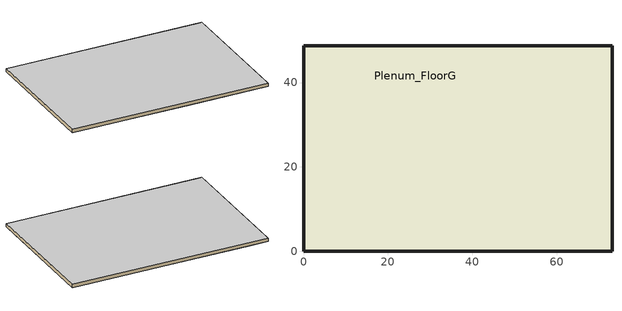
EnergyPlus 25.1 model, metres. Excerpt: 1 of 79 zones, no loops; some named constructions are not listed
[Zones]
Plenum_FloorG
 floor to Break_FloorG (IntFloor_Plenum): 48.15,34.33 48.15,27.75 39.41,27.75 39.41,34.33 z2.74
 floor to Conference_FloorG (IntFloor_Plenum): 58.37,48.74 58.37,42.95 45.69,42.95 45.69,48.74 z2.74
 floor to Core_Enclosed_Office_FloorG (IntFloor_Plenum): 56.87,32.83 56.87,12.66 39.41,12.66 39.41,27.75 48.15,27.75 48.15,32.83 z2.74
 floor to Corridor_E_FloorG (IntFloor_Plenum): 58.37,34.33 58.37,11.16 39.41,11.16 39.41,12.66 56.87,12.66 56.87,32.83 48.15,32.83 48.15,34.33 z2.74
 floor to Corridor_W_FloorG (IntFloor_Plenum): 36.67,34.33 36.67,32.83 17.19,32.83 17.19,12.66 36.67,12.66 36.67,11.16 15.68,11.16 15.68,34.33 z2.74
 floor to FoodPrep_FloorG (IntFloor_Plenum): 73.11,5.91 73.11,0 58.37,0 58.37,5.91 z2.74
 floor to Lobby_FloorG (IntFloor_Plenum): 39.41,34.33 39.41,11.16 36.67,11.16 36.67,34.33 z2.74
 floor to Lobby_S_FloorG (IntFloor_Plenum): 43.67,11.16 43.67,0 15.68,0 15.68,11.16 z2.74
 floor to Locker_FloorG (IntFloor_Plenum): 58.37,11.16 58.37,0 43.67,0 43.67,11.16 z2.74
 floor to Mech_Elec_FloorG (IntFloor_Plenum): 26.55,27.75 26.55,17.15 19.11,17.15 19.11,27.75 z2.74
 floor to Perimeter_Enclosed_Office_NE_FloorG (IntFloor_Plenum): 73.11,48.74 73.11,42.95 58.37,42.95 58.37,48.74 z2.74
 floor to Perimeter_Enclosed_Office_NW_FloorG (IntFloor_Plenum): 7.29,48.74 7.29,34.33 0,34.33 0,48.74 z2.74
 floor to Perimeter_Open_Office_E_FloorG (IntFloor_Plenum): 73.11,42.95 73.11,5.91 58.37,5.91 58.37,42.95 z2.74
 floor to Perimeter_Open_Office_N_FloorG (IntFloor_Plenum): 45.69,48.74 45.69,42.95 58.37,42.95 58.37,34.33 7.29,34.33 7.29,48.74 z2.74
 floor to Perimeter_Open_Office_W_FloorG (IntFloor_Plenum): 15.68,34.33 15.68,0 0,0 0,34.33 z2.74
 floor to Restroom_FloorG (IntFloor_Plenum): 36.67,27.75 36.67,17.15 26.55,17.15 26.55,27.75 z2.74
 floor to Server_Room_FloorG (IntFloor_Plenum): 19.11,32.83 19.11,12.66 17.19,12.66 17.19,32.83 z2.74
 floor to Stair_Elevator_FloorG (IntFloor_Plenum): 36.67,17.15 36.67,12.66 19.11,12.66 19.11,17.15 z2.74
 floor to Storage_FloorG (IntFloor_Plenum): 36.67,32.83 36.67,27.75 19.11,27.75 19.11,32.83 z2.74
 wall outside (ExtWall_MetalFramed_NonRes): 73.11,0 73.11,48.74 0,48.74 0,0 73.11,0 z2.74:3.96
 ceiling adiabatic (IntFloor): 73.11,0 73.11,48.74 0,48.74 0,0 z3.96
[Material] Thermal Absorptance=0.9; Solar Absorptance=0.7; Visible Absorptance=0.8
Name | Roughness | Thickness {m} | Conductivity {W/m-K} | Density {kg/m3} | Specific Heat {J/kg-K}
Concrete - 140 lb/ft3 - 4 in. | MediumRough | 0.1016 | 1.9514 | 2239.06 | 921.096
Carpet - 3/4 in. | Smooth | 0.01905 | 0.0455183 | 288.332 | 1381.644
Metal Deck - 1/16 in. | MediumRough | 0.0015875 | 45.3452 | 7820.53 | 502.416
[Construction]
IntFloor Reversed: Carpet - 3/4 in., Concrete - 140 lb/ft3 - 4 in., Metal Deck - 1/16 in.
[Schedule:Day:Hourly]
MeetingAreaPeopleActivityLevelWD; MeetingAreaPeopleActivityLevelSat; MeetingAreaPeopleActivityLevelSun: Activity Level, 117.2, 117.2, 117.2, 117.2, 117.2, 117.2, 117.2, 117.2, 117.2, 117.2, 117.2, 117.2, 117.2, 117.2, 117.2, 117.2, 117.2, 117.2, 117.2, 117.2, 117.2, 117.2, 117.2, 117.2
FunctionalAreaPeopleActivityLevelWD; FunctionalAreaPeopleActivityLevelSat; FunctionalAreaPeopleActivityLevelSun: Activity Level, 131.9, 131.9, 131.9, 131.9, 131.9, 131.9, 131.9, 131.9, 131.9, 131.9, 131.9, 131.9, 131.9, 131.9, 131.9, 131.9, 131.9, 131.9, 131.9, 131.9, 131.9, 131.9, 131.9, 131.9
CommonAreaPeopleActivityLevelWD; CommonAreaPeopleActivityLevelSat; CommonAreaPeopleActivityLevelSun: Activity Level, 146.5, 146.5, 146.5, 146.5, 146.5, 146.5, 146.5, 146.5, 146.5, 146.5, 146.5, 146.5, 146.5, 146.5, 146.5, 146.5, 146.5, 146.5, 146.5, 146.5, 146.5, 146.5, 146.5, 146.5
[Schedule:Week:Daily]
CommonAreaPeopleActivityLevelWk: CommonAreaPeopleActivityLevelSun, CommonAreaPeopleActivityLevelWD, CommonAreaPeopleActivityLevelWD, CommonAreaPeopleActivityLevelWD, CommonAreaPeopleActivityLevelWD, CommonAreaPeopleActivityLevelWD, CommonAreaPeopleActivityLevelSat, CommonAreaPeopleActivityLevelSun, CommonAreaPeopleActivityLevelWD, CommonAreaPeopleActivityLevelWD, CommonAreaPeopleActivityLevelSun, CommonAreaPeopleActivityLevelSun
MeetingAreaPeopleActivityLevelWk: MeetingAreaPeopleActivityLevelSun, MeetingAreaPeopleActivityLevelWD, MeetingAreaPeopleActivityLevelWD, MeetingAreaPeopleActivityLevelWD, MeetingAreaPeopleActivityLevelWD, MeetingAreaPeopleActivityLevelWD, MeetingAreaPeopleActivityLevelSat, MeetingAreaPeopleActivityLevelSun, MeetingAreaPeopleActivityLevelWD, MeetingAreaPeopleActivityLevelWD, MeetingAreaPeopleActivityLevelSun, MeetingAreaPeopleActivityLevelSun
